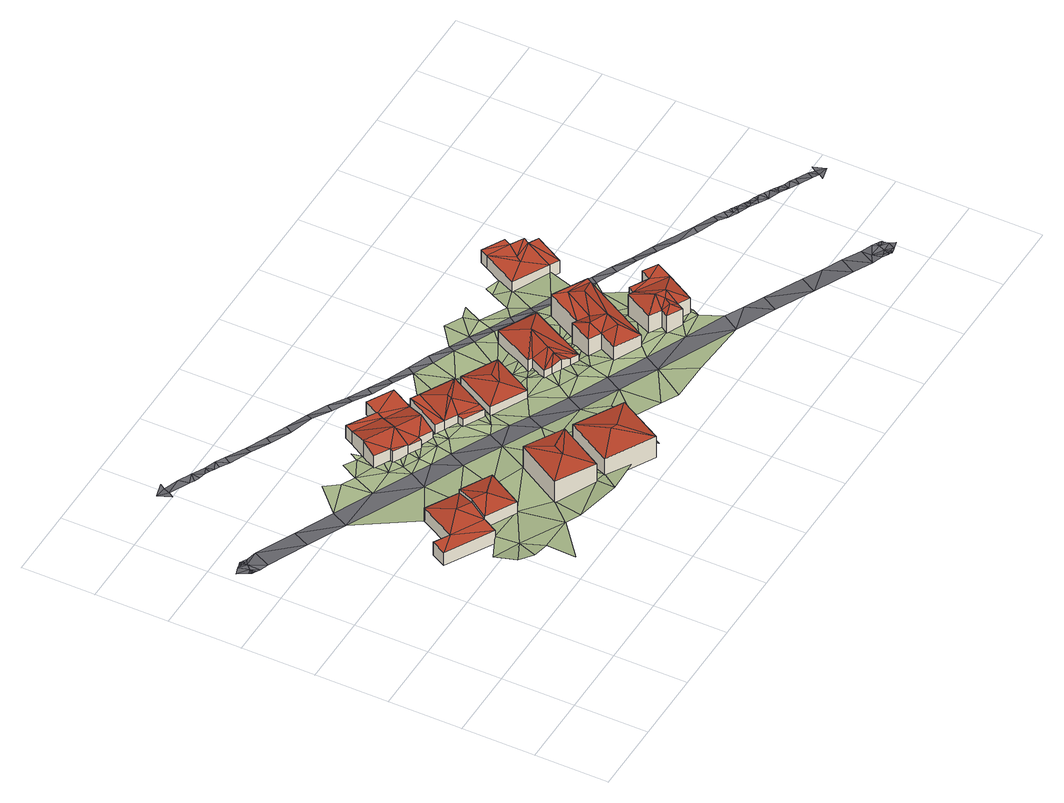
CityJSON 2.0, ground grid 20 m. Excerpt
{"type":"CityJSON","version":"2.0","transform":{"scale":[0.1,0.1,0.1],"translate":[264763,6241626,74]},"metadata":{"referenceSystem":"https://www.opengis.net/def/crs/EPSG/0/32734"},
"CityObjects":{
"building1":{"type":"Building","attributes":{"address":"74 Ritchie Street University Estate Cape Town","building":"house","building:levels":1,"building_height":4.1,"roof_height":87.1,"ground_height":81.8,"plus_code":"4FRW3F64+83W"},"geometry":[{"type":"Solid","lod":"2","boundaries":[[[[0,1,2]],[[2,1,3]],[[2,3,4]],[[2,4,5]],[[5,4,6]],[[5,7,2]],[[7,5,8]],[[8,5,6]],[[9,10,7,8]],[[10,11,2,7]],[[11,12,0,2]],[[12,13,1,0]],[[13,14,3,1]],[[14,15,4,3]],[[15,16,6,4]],[[16,9,8,6]],[[16,15,14,13,12,11,10,9]]]],"semantics":{"surfaces":[{"type":"RoofSurface"},{"type":"WallSurface"},{"type":"GroundSurface"}],"values":[[0,0,0,0,0,0,0,0,1,1,1,1,1,1,1,1,2]]}}]},
"building2":{"type":"Building","attributes":{"address":"76 Ritchie Street University Estate Cape Town","building":"house","building:levels":1,"building_height":4.1,"roof_height":87.8,"ground_height":82.9,"plus_code":"4FRW3F64+84M"},"geometry":[{"type":"Solid","lod":"2","boundaries":[[[[17,18,19]],[[17,19,20]],[[19,21,20]],[[18,22,19]],[[19,22,21]],[[23,24,18,17]],[[24,25,22,18]],[[25,26,21,22]],[[26,27,20,21]],[[27,23,17,20]],[[27,26,25,24,23]]]],"semantics":{"surfaces":[{"type":"RoofSurface"},{"type":"WallSurface"},{"type":"GroundSurface"}],"values":[[0,0,0,0,0,1,1,1,1,1,2]]}}]},
"building3":{"type":"Building","attributes":{"address":"78 Ritchie Street University Estate Cape Town","building":"house","building:levels":2,"building_height":6.9,"roof_height":92.8,"ground_height":84.9,"plus_code":"4FRW3F64+75X"},"geometry":[{"type":"Solid","lod":"2","boundaries":[[[[28,29,30]],[[31,32,33]],[[28,33,32]],[[28,32,29]],[[29,32,30]],[[30,32,31]],[[34,35,28,30]],[[35,36,33,28]],[[36,37,31,33]],[[37,34,30,31]],[[37,36,35,34]]]],"semantics":{"surfaces":[{"type":"RoofSurface"},{"type":"WallSurface"},{"type":"GroundSurface"}],"values":[[0,0,0,0,0,0,1,1,1,1,2]]}}]},
"building4":{"type":"Building","attributes":{"address":"87 Ritchie Street University Estate Cape Town","building":"house","building:levels":1,"building_height":4.1,"roof_height":84.8,"ground_height":79.6,"plus_code":"4FRW3F64+F57"},"geometry":[{"type":"Solid","lod":"2","boundaries":[[[[38,39,40]],[[38,40,41]],[[39,42,43]],[[39,43,40]],[[42,44,45]],[[42,45,43]],[[43,45,46]],[[46,45,47]],[[48,49,43,46]],[[49,50,40,43]],[[50,51,41,40]],[[51,52,38,41]],[[52,53,39,38]],[[53,54,42,39]],[[54,55,44,42]],[[55,56,45,44]],[[56,57,47,45]],[[57,48,46,47]],[[57,56,55,54,53,52,51,50,49,48]]]],"semantics":{"surfaces":[{"type":"RoofSurface"},{"type":"WallSurface"},{"type":"GroundSurface"}],"values":[[0,0,0,0,0,0,0,0,1,1,1,1,1,1,1,1,1,1,2]]}}]},
"building5":{"type":"Building","attributes":{"address":"80 Ritchie Street University Estate Cape Town","building":"house","building:levels":2,"building_height":6.9,"roof_height":93.3,"ground_height":85.4,"plus_code":"4FRW3F64+769"},"geometry":[{"type":"Solid","lod":"2","boundaries":[[[[58,59,60]],[[61,62,63]],[[58,60,62]],[[58,62,61]],[[59,63,60]],[[60,63,62]],[[64,65,58,61]],[[65,66,59,58]],[[66,67,63,59]],[[67,64,61,63]],[[67,66,65,64]]]],"semantics":{"surfaces":[{"type":"RoofSurface"},{"type":"WallSurface"},{"type":"GroundSurface"}],"values":[[0,0,0,0,0,0,1,1,1,1,2]]}}]},
"building6":{"type":"Building","attributes":{"address":"89 Ritchie Street University Estate Cape Town","building":"house","building:levels":1,"building_height":4.1,"roof_height":84.2,"ground_height":79.3,"plus_code":"4FRW3F64+F66"},"geometry":[{"type":"Solid","lod":"2","boundaries":[[[[68,69,70]],[[70,69,71]],[[71,69,72]],[[73,74,75]],[[73,75,76]],[[76,75,77]],[[78,75,74]],[[72,73,76]],[[72,76,71]],[[79,80,78,74]],[[80,81,75,78]],[[81,82,77,75]],[[82,83,76,77]],[[83,84,71,76]],[[84,85,70,71]],[[85,86,68,70]],[[86,87,69,68]],[[87,88,72,69]],[[88,89,73,72]],[[89,79,74,73]],[[89,88,87,86,85,84,83,82,81,80,79]]]],"semantics":{"surfaces":[{"type":"RoofSurface"},{"type":"WallSurface"},{"type":"GroundSurface"}],"values":[[0,0,0,0,0,0,0,0,0,1,1,1,1,1,1,1,1,1,1,1,2]]}}]},
"building7":{"type":"Building","attributes":{"address":"91 Ritchie Street University Estate Cape Town","building":"house","building:levels":1,"building_height":4.1,"roof_height":85.4,"ground_height":80.1,"plus_code":"4FRW3F64+C6H"},"geometry":[{"type":"Solid","lod":"2","boundaries":[[[[90,91,92]],[[90,92,93]],[[94,95,96]],[[94,96,97]],[[96,90,98]],[[98,90,93]],[[97,99,100]],[[97,96,99]],[[99,96,98]],[[99,98,100]],[[100,98,93]],[[101,102,93,92]],[[102,103,100,93]],[[103,104,97,100]],[[104,105,94,97]],[[105,106,95,94]],[[106,107,96,95]],[[107,108,90,96]],[[108,109,91,90]],[[109,101,92,91]],[[109,108,107,106,105,104,103,102,101]]]],"semantics":{"surfaces":[{"type":"RoofSurface"},{"type":"WallSurface"},{"type":"GroundSurface"}],"values":[[0,0,0,0,0,0,0,0,0,0,0,1,1,1,1,1,1,1,1,1,2]]}}]},
"building8":{"type":"Building","attributes":{"address":"93 Ritchie Street University Estate Cape Town","building":"house","building:levels":1,"building_height":4.1,"roof_height":86.4,"ground_height":80.7,"plus_code":"4FRW3F64+C75"},"geometry":[{"type":"Solid","lod":"2","boundaries":[[[[110,111,112]],[[113,111,114]],[[114,111,110]],[[113,114,115]],[[115,112,111]],[[115,111,113]],[[116,117,110,112]],[[117,118,114,110]],[[118,119,115,114]],[[119,116,112,115]],[[119,118,117,116]]]],"semantics":{"surfaces":[{"type":"RoofSurface"},{"type":"WallSurface"},{"type":"GroundSurface"}],"values":[[0,0,0,0,0,0,1,1,1,1,2]]}}]},
"building9":{"type":"Building","attributes":{"address":"95 Ritchie Street University Estate Cape Town","building":"house","building:levels":1,"building_height":4.1,"roof_height":86.8,"ground_height":81.6,"plus_code":"4FRW3F64+99V"},"geometry":[{"type":"Solid","lod":"2","boundaries":[[[[120,121,122]],[[120,122,123]],[[120,123,124]],[[124,125,120]],[[120,125,126]],[[120,126,121]],[[121,126,127]],[[128,129,130]],[[130,131,128]],[[127,131,130]],[[127,130,121]],[[121,130,122]],[[122,130,129]],[[132,133,123,122]],[[133,134,124,123]],[[134,135,125,124]],[[135,136,126,125]],[[136,137,127,126]],[[137,138,131,127]],[[138,139,128,131]],[[139,140,129,128]],[[140,132,122,129]],[[140,139,138,137,136,135,134,133,132]]]],"semantics":{"surfaces":[{"type":"RoofSurface"},{"type":"WallSurface"},{"type":"GroundSurface"}],"values":[[0,0,0,0,0,0,0,0,0,0,0,0,0,1,1,1,1,1,1,1,1,1,2]]}}]},
"building10":{"type":"Building","attributes":{"address":"97 Ritchie Street University Estate Cape Town","building":"house","building:levels":2,"building_height":6.9,"roof_height":90.7,"ground_height":82.7,"plus_code":"4FRW3F64+9C2"},"geometry":[{"type":"Solid","lod":"2","boundaries":[[[[141,142,143]],[[141,143,144]],[[144,143,145]],[[146,143,142]],[[147,148,149]],[[150,151,145]],[[145,151,148]],[[148,151,149]],[[150,145,143]],[[143,146,150]],[[150,146,151]],[[152,147,149]],[[152,149,151]],[[153,152,154]],[[154,152,151]],[[154,155,153]],[[155,154,142]],[[142,154,146]],[[146,154,151]],[[156,157,145,148]],[[157,158,144,145]],[[158,159,141,144]],[[159,160,142,141]],[[160,161,155,142]],[[161,162,153,155]],[[162,163,152,153]],[[163,164,147,152]],[[164,156,148,147]],[[164,163,162,161,160,159,158,157,156]]]],"semantics":{"surfaces":[{"type":"RoofSurface"},{"type":"WallSurface"},{"type":"GroundSurface"}],"values":[[0,0,0,0,0,0,0,0,0,0,0,0,0,0,0,0,0,0,0,1,1,1,1,1,1,1,1,1,2]]}}]},
"building11":{"type":"Building","attributes":{"address":"99 Ritchie Street University Estate Cape Town","building":"house","building:levels":2,"building_height":6.9,"roof_height":92.7,"ground_height":84.8,"plus_code":"4FRW3F64+8F6"},"geometry":[{"type":"Solid","lod":"2","boundaries":[[[[165,166,167]],[[168,167,169]],[[169,167,170]],[[170,167,166]],[[170,171,172]],[[173,174,175]],[[175,174,176]],[[174,177,176]],[[178,177,174]],[[178,174,173]],[[179,180,166]],[[166,180,171]],[[166,171,170]],[[180,179,181]],[[181,178,180]],[[180,178,173]],[[180,173,171]],[[171,173,175]],[[171,175,172]],[[182,183,170,172]],[[183,184,169,170]],[[184,185,168,169]],[[185,186,167,168]],[[186,187,165,167]],[[187,188,166,165]],[[188,189,179,166]],[[189,190,181,179]],[[190,191,178,181]],[[191,192,177,178]],[[192,193,176,177]],[[193,194,175,176]],[[194,182,172,175]],[[194,193,192,191,190,189,188,187,186,185,184,183,182]]]],"semantics":{"surfaces":[{"type":"RoofSurface"},{"type":"WallSurface"},{"type":"GroundSurface"}],"values":[[0,0,0,0,0,0,0,0,0,0,0,0,0,0,0,0,0,0,0,1,1,1,1,1,1,1,1,1,1,1,1,1,2]]}}]},
"building12":{"type":"Building","attributes":{"address":"68 Selbourne Road University Estate Cape Town","building":"house","building:levels":1,"building_height":4.1,"roof_height":84.2,"ground_height":79.5,"plus_code":"4FRW3F64+FF4"},"geometry":[{"type":"Solid","lod":"2","boundaries":[[[[195,196,197]],[[195,197,198]],[[199,200,201]],[[199,201,202]],[[203,204,195]],[[203,195,205]],[[196,195,204]],[[200,203,201]],[[201,203,205]],[[204,206,196]],[[200,206,204]],[[200,204,203]],[[207,208,200,199]],[[208,209,206,200]],[[209,210,196,206]],[[210,211,197,196]],[[211,212,198,197]],[[212,213,195,198]],[[213,214,205,195]],[[214,215,201,205]],[[215,216,202,201]],[[216,207,199,202]],[[216,215,214,213,212,211,210,209,208,207]]]],"semantics":{"surfaces":[{"type":"RoofSurface"},{"type":"WallSurface"},{"type":"GroundSurface"}],"values":[[0,0,0,0,0,0,0,0,0,0,0,0,1,1,1,1,1,1,1,1,1,1,2]]}}]},
"terrain1":{"type":"TINRelief","geometry":[{"type":"CompositeSurface","lod":"1","boundaries":[[[217,218,219]],[[218,220,219]],[[219,220,221]],[[217,219,222]],[[223,221,224]],[[219,221,223]],[[219,225,222]],[[225,226,222]],[[223,225,219]],[[227,228,10]],[[229,223,230]],[[225,223,229]],[[227,10,23]],[[231,232,233]],[[233,234,231]],[[230,235,229]],[[233,232,236]],[[35,225,229]],[[230,237,235]],[[236,232,238]],[[225,35,239]],[[23,240,227]],[[240,23,239]],[[241,238,232]],[[236,238,242]],[[243,235,237]],[[244,236,245]],[[245,236,242]],[[246,238,241]],[[238,247,242]],[[246,248,238]],[[247,238,248]],[[249,235,243]],[[241,250,246]],[[243,237,251]],[[252,250,241]],[[242,253,245]],[[248,246,254]],[[249,243,255]],[[248,256,247]],[[35,257,239]],[[239,257,240]],[[253,258,245]],[[259,246,250]],[[246,259,254]],[[260,249,255]],[[252,261,250]],[[260,255,262]],[[263,259,250]],[[261,252,264]],[[262,265,260]],[[266,263,250]],[[267,257,35]],[[261,266,250]],[[65,265,262]],[[264,268,261]],[[261,269,266]],[[269,270,266]],[[271,265,65]],[[269,261,272]],[[273,268,264]],[[261,268,272]],[[271,274,267]],[[267,275,257]],[[271,65,274]],[[276,272,268]],[[277,272,276]],[[276,268,278]],[[274,275,267]],[[268,273,279]],[[280,277,276]],[[279,278,268]],[[277,280,281]],[[282,274,65]],[[279,273,283]],[[279,284,278]],[[280,285,281]],[[273,286,283]],[[287,288,289]],[[281,285,290]],[[279,283,291]],[[286,292,283]],[[291,283,293]],[[294,275,274]],[[289,282,287]],[[295,290,285]],[[293,283,292]],[[286,296,292]],[[295,297,290]],[[274,282,294]],[[293,292,298]],[[289,299,282]],[[300,297,295]],[[292,301,298]],[[302,297,300]],[[298,301,303]],[[282,299,304]],[[292,296,305]],[[294,282,304]],[[301,306,303]],[[306,307,303]],[[308,305,296]],[[306,309,307]],[[299,310,304]],[[307,309,311]],[[310,294,304]],[[300,312,313]],[[314,310,299]],[[311,309,119]],[[119,315,311]],[[316,312,315]],[[317,305,308]],[[316,315,119]],[[318,319,305]],[[312,316,313]],[[305,317,320]],[[119,321,316]],[[308,322,317]],[[318,305,320]],[[323,314,324]],[[310,314,323]],[[322,308,325]],[[319,318,326]],[[327,316,321]],[[320,317,328]],[[327,319,326]],[[320,329,318]],[[313,316,330]],[[331,317,322]],[[317,331,328]],[[318,332,326]],[[318,329,333]],[[332,318,333]],[[322,325,334]],[[326,332,335]],[[323,324,336]],[[316,327,337]],[[332,333,338]],[[327,326,339]],[[330,316,337]],[[331,322,340]],[[339,326,335]],[[340,322,334]],[[341,334,325]],[[342,327,339]],[[340,334,343]],[[325,344,341]],[[334,345,343]],[[334,341,345]],[[327,346,337]],[[134,327,342]],[[327,134,346]],[[345,347,343]],[[348,345,341]],[[347,349,343]],[[341,344,350]],[[336,351,323]],[[352,349,347]],[[353,349,352]],[[354,349,353]],[[355,356,357]],[[134,358,346]],[[344,359,350]],[[354,353,360]],[[353,361,360]],[[362,359,344]],[[360,363,354]],[[134,364,358]],[[365,350,359]],[[357,366,355]],[[363,367,354]],[[368,369,357]],[[370,364,134]],[[365,371,350]],[[370,354,367]],[[357,369,366]],[[371,372,350]],[[359,373,365]],[[359,362,374]],[[375,369,368]],[[159,370,367]],[[370,376,364]],[[369,377,366]],[[374,362,378]],[[159,376,370]],[[379,369,375]],[[380,372,371]],[[381,378,362]],[[382,372,380]],[[383,374,384]],[[385,379,375]],[[378,384,374]],[[159,386,376]],[[382,380,387]],[[380,388,387]],[[389,386,159]],[[384,378,390]],[[390,391,384]],[[385,392,379]],[[393,382,387]],[[393,394,382]],[[392,385,395]],[[386,389,396]],[[397,379,392]],[[398,396,389]],[[399,400,387]],[[401,396,398]],[[394,393,401]],[[393,387,400]],[[397,392,402]],[[402,403,397]],[[396,401,404]],[[401,393,404]],[[395,405,392]],[[406,405,395]]]}]},
"road1":{"type":"Road","attributes":{"highway":"residential","name":"Ritchie Street","surface":"asphalt","lanes":2,"width":5.5},"geometry":[{"type":"MultiSurface","lod":"1","boundaries":[[[407,408,409]],[[286,275,296]],[[323,325,310]],[[410,411,412]],[[413,414,415]],[[416,417,418]],[[419,420,421]],[[422,423,424]],[[275,286,257]],[[351,381,362]],[[232,227,241]],[[425,426,427]],[[296,294,308]],[[228,227,232]],[[323,351,362]],[[428,429,408]],[[275,294,296]],[[424,423,228]],[[264,240,257]],[[308,310,325]],[[430,431,432]],[[423,422,433]],[[264,257,273]],[[325,323,344]],[[432,407,409]],[[425,434,426]],[[414,416,418]],[[435,436,422]],[[437,438,439]],[[414,438,416]],[[440,438,437]],[[441,442,443]],[[438,421,416]],[[417,416,420]],[[442,444,445]],[[446,447,448]],[[449,450,410]],[[411,451,412]],[[452,445,453]],[[446,448,454]],[[455,410,450]],[[410,456,411]],[[457,453,448]],[[456,410,458]],[[455,459,410]],[[459,460,458]],[[410,459,458]],[[438,414,439]],[[461,449,462]],[[462,435,461]],[[418,415,414]],[[421,420,416]],[[410,412,462]],[[433,422,436]],[[421,463,419]],[[425,427,464]],[[408,407,428]],[[465,429,428]],[[448,453,454]],[[466,427,426]],[[467,468,465]],[[425,469,434]],[[429,465,470]],[[467,469,468]],[[471,427,472]],[[427,466,472]],[[414,413,439]],[[427,473,464]],[[445,474,442]],[[464,473,475]],[[471,473,427]],[[468,476,470]],[[445,444,453]],[[443,464,475]],[[477,454,453]],[[453,444,477]],[[478,445,452]],[[457,452,453]],[[447,457,448]],[[440,479,421]],[[410,462,449]],[[463,412,451]],[[436,435,462]],[[421,438,440]],[[421,436,463]],[[436,412,463]],[[462,412,436]],[[442,474,443]],[[434,469,467]],[[476,445,478]],[[464,474,425]],[[421,479,436]],[[479,433,436]],[[474,469,425]],[[445,468,474]],[[443,474,464]],[[445,476,468]],[[240,252,227]],[[468,469,474]],[[470,465,468]],[[241,227,252]],[[430,351,431]],[[228,232,231]],[[351,430,381]],[[310,308,294]],[[407,432,431]],[[273,257,286]],[[323,362,344]],[[228,231,424]],[[252,240,264]]]}]},
"road2":{"type":"Road","attributes":{"highway":"service","name":"Tooting Lane","lanes":1,"width":2.2},"geometry":[{"type":"MultiSurface","lod":"1","boundaries":[[[480,481,482]],[[483,480,482]],[[483,482,484]],[[404,485,406]],[[486,487,488]],[[337,489,330]],[[490,491,492]],[[492,493,490]],[[494,490,493]],[[495,496,497]],[[364,368,358]],[[498,499,500]],[[501,502,503]],[[489,337,356]],[[504,505,506]],[[485,507,508]],[[509,510,511]],[[512,513,514]],[[496,515,497]],[[375,364,376]],[[516,517,518]],[[519,520,521]],[[518,517,522]],[[358,368,357]],[[523,502,524]],[[525,492,515]],[[480,526,527]],[[498,528,529]],[[516,530,517]],[[531,532,533]],[[386,385,376]],[[534,535,536]],[[537,538,539]],[[540,505,504]],[[530,516,541]],[[527,506,505]],[[532,542,533]],[[543,530,541]],[[544,519,521]],[[395,386,396]],[[496,525,515]],[[545,542,540]],[[546,547,548]],[[549,500,550]],[[551,544,531]],[[538,496,552]],[[498,500,528]],[[553,544,554]],[[555,500,556]],[[520,557,521]],[[500,555,528]],[[521,557,550]],[[544,553,519]],[[531,533,558]],[[547,498,548]],[[540,504,559]],[[560,542,561]],[[542,560,533]],[[500,499,550]],[[549,556,500]],[[550,557,549]],[[544,562,531]],[[551,554,544]],[[547,546,543]],[[542,532,540]],[[545,561,542]],[[550,562,521]],[[544,521,562]],[[488,487,534]],[[531,558,551]],[[540,559,545]],[[535,534,487]],[[535,537,536]],[[406,396,404]],[[492,525,493]],[[539,538,552]],[[537,535,538]],[[495,552,496]],[[530,543,546]],[[548,498,529]],[[547,499,498]],[[526,480,483]],[[506,527,526]],[[330,489,563]],[[376,385,375]],[[368,364,375]],[[514,513,501]],[[564,512,313]],[[357,356,346]],[[522,508,565]],[[524,511,566]],[[567,509,486]],[[396,406,395]],[[385,386,395]],[[502,523,503]],[[514,501,503]],[[313,563,564]],[[513,512,564]],[[356,337,346]],[[358,357,346]],[[563,313,330]],[[508,507,565]],[[518,522,565]],[[507,485,404]],[[511,510,566]],[[523,524,566]],[[486,488,567]],[[510,509,567]]]}]}
},
"vertices":[
[237,512,119],[215,472,119],[279,489,119],[343,401,119],[366,441,119],[354,512,132],[393,491,132],[333,588,119],[420,540,119],[420,540,78],[333,588,78],[279,489,78],[237,512,78],[215,472,78],[343,401,78],[366,441,78],[393,491,78],
[420,540,130],[393,491,143],[430,470,143],[503,495,130],[447,396,130],[366,441,130],[420,540,89],[393,491,89],[366,441,89],[447,396,89],[503,495,89],
[582,453,178],[607,380,191],[684,394,178],[610,268,178],[590,349,191],[509,327,178],[684,394,109],[582,453,109],[509,327,109],[610,268,109],
[522,904,97],[510,882,97],[587,839,97],[599,860,97],[483,836,110],[562,794,110],[459,794,97],[499,771,97],[532,740,97],[494,761,97],[532,740,56],[562,794,56],[587,839,56],[599,860,56],[522,904,56],[510,882,56],[483,836,56],[459,794,56],[499,771,56],[494,761,56],
[701,382,183],[631,257,183],[722,290,196],[829,310,183],[740,282,196],[759,186,183],[829,310,114],[701,382,114],[631,257,114],[759,186,114],
[622,902,94],[599,860,94],[691,864,94],[657,803,94],[587,839,94],[562,794,107],[532,740,94],[571,732,94],[631,757,107],[607,713,94],[566,722,94],[532,740,53],[566,722,53],[571,732,53],[607,713,53],[631,757,53],[657,803,53],[691,864,53],[622,902,53],[599,860,53],[587,839,53],[562,794,53],
[678,683,102],[669,665,102],[725,635,102],[735,653,102],[675,811,102],[621,713,102],[644,701,102],[698,798,102],[711,718,115],[716,730,115],[788,750,102],[725,635,61],[735,653,61],[788,750,61],[698,798,61],[675,811,61],[621,713,61],[644,701,61],[678,683,61],[669,665,61],
[828,574,108],[810,641,121],[734,624,108],[825,670,121],[890,688,108],[796,738,108],[734,624,67],[828,574,67],[890,688,67],[796,738,67],
[1003,657,130],[968,593,130],[990,521,117],[1072,680,117],[973,731,117],[915,618,117],[925,613,117],[901,567,117],[945,544,127],[968,532,117],[958,572,127],[920,557,117],[990,521,76],[1072,680,76],[973,731,76],[915,618,76],[925,613,76],[901,567,76],[920,557,76],[945,544,76],[968,532,76],
[1108,659,156],[1054,561,156],[1135,629,156],[1199,609,156],[1192,597,156],[1085,543,156],[1016,440,156],[1085,402,156],[1078,461,169],[1145,588,169],[1100,502,169],[1043,488,156],[1009,506,156],[1053,525,169],[1043,567,156],[1085,402,87],[1192,597,87],[1199,609,87],[1108,659,87],[1054,561,87],[1043,567,87],[1009,506,87],[1043,488,87],[1016,440,87],
[1199,496,177],[1189,479,177],[1249,468,177],[1265,496,177],[1304,473,177],[1279,427,177],[1222,409,190],[1235,349,177],[1197,397,187],[1185,376,187],[1203,366,177],[1192,346,177],[1152,368,177],[1164,389,177],[1176,486,177],[1196,423,190],[1132,407,177],[1235,349,108],[1279,427,108],[1304,473,108],[1265,496,108],[1249,468,108],[1199,496,108],[1189,479,108],[1176,486,108],[1132,407,108],[1164,389,108],[1152,368,108],[1192,346,108],[1203,366,108],
[1300,825,96],[1255,743,96],[1281,729,96],[1326,811,96],[1225,913,96],[1214,892,96],[1274,862,96],[1285,881,96],[1243,825,96],[1234,810,96],[1310,842,96],[1160,794,96],[1225,913,55],[1214,892,55],[1160,794,55],[1255,743,55],[1281,729,55],[1326,811,55],[1300,825,55],[1310,842,55],[1274,862,55],[1285,881,55],
[279,371,98],[275,303,122],[342,334,108],[310,275,122],[355,267,120],[343,401,100],[443,262,125],[338,178,134],[447,396,99],[366,441,96],[445,649,71],[250,757,56],[509,327,112],[482,242,127],[277,805,53],[375,751,62],[372,834,58],[348,874,52],[610,268,124],[404,815,61],[591,208,143],[456,751,65],[503,495,94],[542,595,86],[472,697,70],[459,794,62],[631,257,134],[432,863,58],[465,844,58],[487,728,67],[482,781,63],[494,761,67],[631,303,125],[524,705,74],[701,218,131],[521,670,74],[483,836,58],[512,751,67],[650,292,125],[499,771,63],[639,541,93],[478,865,58],[532,740,72],[644,325,118],[582,687,76],[670,327,119],[548,731,72],[570,643,79],[664,360,118],[566,722,71],[649,414,112],[615,674,78],[589,722,71],[571,732,71],[684,394,114],[607,713,76],[667,589,86],[726,432,109],[737,487,99],[621,713,78],[617,730,74],[644,701,78],[669,665,83],[640,748,74],[631,757,74],[829,310,122],[702,605,86],[678,683,79],[656,776,68],[716,562,90],[794,248,126],[793,195,128],[833,264,125],[657,803,68],[704,646,83],[734,624,84],[725,635,84],[834,433,103],[675,811,64],[765,535,90],[674,833,56],[735,653,84],[854,300,122],[698,798,64],[754,659,84],[691,864,56],[748,677,77],[866,365,118],[828,574,87],[773,695,75],[761,701,77],[862,480,97],[787,721,67],[931,379,113],[778,733,67],[752,769,61],[804,872,53],[924,260,126],[788,750,67],[825,768,63],[889,520,97],[883,605,90],[851,617,81],[901,567,97],[832,719,67],[934,493,104],[1029,325,122],[966,236,129],[960,426,107],[885,645,82],[890,688,75],[920,557,99],[910,584,90],[854,844,59],[945,544,99],[915,618,82],[916,596,92],[975,481,107],[924,636,85],[1068,231,136],[905,815,68],[925,613,92],[933,654,85],[968,532,99],[1016,440,116],[951,690,80],[990,521,99],[1057,372,118],[1009,506,107],[955,787,69],[1024,532,100],[1043,488,109],[1008,557,99],[1085,402,122],[1223,217,142],[1033,549,100],[1043,567,91],[1026,592,91],[977,880,63],[916,834,64],[966,806,69],[1005,759,76],[1152,368,126],[1063,579,91],[1054,561,100],[1155,318,129],[1073,596,89],[1056,731,76],[1132,407,126],[1023,855,64],[1088,624,87],[1017,778,69],[1029,813,69],[1072,680,82],[1157,451,119],[1139,500,109],[1164,389,126],[1192,346,131],[1067,749,76],[1106,702,82],[1058,865,64],[1234,327,133],[1100,775,69],[1176,486,110],[1252,264,142],[1166,548,95],[1203,366,131],[1235,349,133],[1118,721,76],[1157,674,83],[1199,496,110],[1189,479,110],[1164,628,88],[1244,345,133],[1244,366,133],[1160,794,67],[1229,585,96],[1192,597,93],[1168,693,83],[1207,646,89],[1133,833,59],[1182,619,89],[1232,477,110],[1265,496,110],[1199,609,93],[1187,843,60],[1145,856,59],[1258,618,90],[1255,743,75],[1219,665,90],
[1418,109,157],[1496,129,153],[1447,156,152],[43,932,25],[39,934,25],[38,927,25],[17,887,32],[17,888,32],[16,888,32],[19,890,32],[15,891,32],[16,889,32],[5,924,23],[14,895,30],[26,899,32],[83,913,34],[153,811,47],[180,859,43],[1609,11,170],[1608,4,170],[1614,4,170],[1515,55,164],[1544,102,158],[1301,237,143],[1320,163,152],[1350,210,147],[56,865,38],[1603,6,170],[61,925,25],[37,911,32],[22,884,32],[22,888,32],[19,885,32],[27,881,32],[1651,11,168],[1647,28,163],[1632,6,168],[1644,38,163],[1627,43,163],[1642,47,163],[1642,48,163],[1640,47,163],[48,932,25],[46,933,25],[34,932,25],[1636,51,163],[1639,45,163],[1643,45,163],[45,934,25],[41,934,25],[1639,50,163],[42,935,25],[43,935,25],[44,935,25],[52,930,25],[46,924,25],[24,930,25],[1616,9,170],[1564,28,164],[1612,1,170],[1588,15,170],[1589,45,164],[1599,17,170],[1593,75,158],[1615,2,170],[1613,2,170],[1617,3,168],[1619,27,163],[1622,4,168],[1618,61,163],[1643,43,163],[1630,55,163],[36,876,32],
[1812,307,131],[1803,293,131],[1842,303,128],[1824,325,124],[1833,338,124],[1269,636,91],[411,1117,20],[361,1146,18],[401,1098,25],[866,863,63],[180,1235,1],[191,1197,5],[199,1211,5],[210,1231,1],[218,1245,3],[274,1169,12],[278,1192,12],[262,1176,9],[1607,432,119],[1610,420,119],[1620,427,119],[664,976,40],[613,1004,45],[653,957,47],[1761,360,128],[1762,335,128],[1774,353,127],[1308,589,98],[1320,608,97],[462,1089,25],[501,1042,32],[512,1061,32],[753,900,50],[714,948,43],[703,929,43],[249,1183,9],[1459,504,111],[1421,551,104],[1409,533,107],[1660,417,119],[1654,421,119],[1650,406,124],[1370,580,98],[602,985,45],[563,1032,41],[245,1211,9],[1807,335,127],[1795,316,131],[1616,442,119],[1610,445,119],[1521,495,112],[1686,377,124],[1711,363,129],[1711,389,124],[350,1127,18],[336,1160,18],[325,1141,18],[312,1148,18],[311,1174,12],[300,1155,18],[1736,349,128],[1510,476,112],[1721,370,124],[1560,448,123],[1670,398,124],[1736,375,124],[1572,466,119],[1585,434,119],[1597,452,119],[1635,431,119],[1636,406,124],[1685,403,124],[287,1162,18],[1673,410,124],[1679,406,124],[1622,438,119],[1629,435,119],[1648,424,119],[1698,396,124],[1748,367,124],[1723,382,124],[1730,378,124],[1661,391,124],[815,891,53],[765,919,45],[1358,561,106],[552,1013,48],[451,1070,25]
]}
